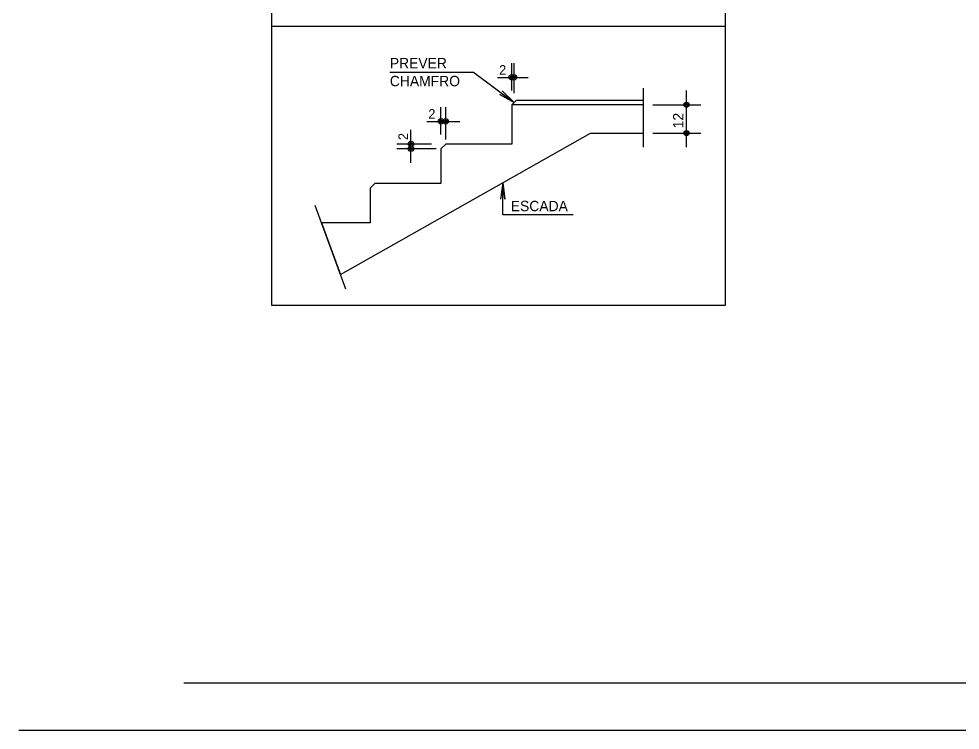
# Model space of a CAD drawing. Header units: metres. Extents: x 0 to 7795, y 0 to 4205.
# Drawn here: x 0 to 998, y 0 to 754 of the extents above; entities that cross this region are included whole.
import ezdxf

# ---------------------------------------------------------------- set-up
doc = ezdxf.new("R2010")
doc.units = ezdxf.units.M
for name, color, linetype in [('MTH-179', 1, 'Continuous'), ('MTH-18', 1, 'Continuous'), ('MTH-COTAS7', 31, 'Continuous'), ('MTH-EIXO-215', 1, 'Continuous'), ('MTH-EIXO-217', 8, 'Continuous'), ('MTH-LINHA-CORTE', 5, 'Continuous'), ('MTH-MARGEM', 5, 'Continuous'), ('MTH-SIMB_COTA', 3, 'Continuous'), ('MTH-TXT-NOTAS', 3, 'Continuous'), ('MTH-TXT2', 5, 'Continuous')]:
    doc.layers.add(name, color=color, linetype=linetype)

msp = doc.modelspace()

# ---------------------------------------------------------------- linework, layer by layer
at = {"layer": 'MTH-179', "linetype": 'Continuous'}
msp.add_line((0.004008, -0.002219), (7795.004008, -0.002219), dxfattribs=at)
at = {"layer": 'MTH-18', "linetype": 'Continuous'}
msp.add_line((268.133583, 746.054595), (748.636746, 746.054595), dxfattribs=at)
at = {"layer": 'MTH-COTAS7', "linetype": 'Continuous'}
for p, q in [((522.497767, 677.812094), (522.497767, 706.861813)), ((524.997767, 675.312094), (524.997767, 706.861813)), ((507.497767, 691.861813), (539.997767, 691.861813)), ((707.800776, 617.812094), (707.800776, 677.812094)), ((447.497767, 631.162094), (447.497767, 660.211813)), ((452.497767, 626.162094), (452.497767, 660.211813)), ((672.218499, 662.812094), (722.800776, 662.812094)), ((432.497767, 645.211813), (467.497767, 645.211813)), ((415.697387, 601.162094), (415.697387, 636.162094)), ((672.218499, 632.812094), (722.800776, 632.812094)), ((437.497767, 621.162094), (400.697387, 621.162094)), ((442.497767, 616.162094), (400.697387, 616.162094))]:
    msp.add_line(p, q, dxfattribs=at)
for points in [[(393.296683, 697.46502), (481.905725, 697.46502), (524.997767, 665.312094), (509.725847, 673.85718), (524.997767, 665.312094), (512.457856, 677.518676)], [(587.500462, 546.02463), (513.007866, 546.02463), (513.007866, 580.270765), (515.292075, 562.92048), (513.007866, 580.270765), (510.723658, 562.92048)]]:
    msp.add_lwpolyline(points, dxfattribs=at)
for centre, radius in [((707.800776, 662.812094), 2.8), ((707.800776, 662.812094), 1.4), ((707.800776, 632.812094), 2.8), ((707.800776, 632.812094), 1.4)]:
    msp.add_circle(centre, radius, dxfattribs=at)
at = {"layer": 'MTH-EIXO-215', "linetype": 'Continuous'}
for p, q in [((522.497767, 662.812094), (527.497767, 667.812094)), ((527.497767, 667.812094), (662.218499, 667.812094))]:
    msp.add_line(p, q, dxfattribs=at)
at = {"layer": 'MTH-EIXO-217'}
for p, q in [((662.218499, 617.852174), (662.218499, 680.353378)), ((313.941729, 556.360202), (346.442757, 467.739386))]:
    msp.add_line(p, q, dxfattribs=at)
at = {"layer": 'MTH-LINHA-CORTE', "linetype": 'Continuous'}
msp.add_lwpolyline([(340.872567, 482.927668), (605.916418, 632.812094), (662.218499, 632.812094), (662.218499, 662.812094), (522.497767, 662.812094), (522.497767, 621.162094), (452.497767, 621.162094), (447.497767, 616.162094), (447.497767, 579.512094), (377.497767, 579.512094), (372.497767, 574.512094), (372.497767, 537.862094), (320.725773, 537.862094), (340.872567, 482.927668)], dxfattribs=at)
at = {"layer": 'MTH-MARGEM', "linetype": 'Continuous'}
msp.add_line((175.004008, 49.997781), (7745.004008, 49.997781), dxfattribs=at)
at = {"layer": 'MTH-SIMB_COTA', "linetype": 'Continuous'}
for centre, radius in [((522.497767, 691.861813), 2.8), ((522.497767, 691.861813), 1.4), ((524.997767, 691.861813), 2.8), ((524.997767, 691.861813), 1.4), ((447.497767, 645.211813), 2.8), ((447.497767, 645.211813), 1.4), ((452.497767, 645.211813), 2.8), ((452.497767, 645.211813), 1.4), ((415.697387, 621.162094), 2.8), ((415.697387, 616.162094), 2.8), ((415.697387, 621.162094), 1.4), ((415.697387, 616.162094), 1.4)]:
    msp.add_circle(centre, radius, dxfattribs=at)
at = {"layer": 'MTH-TXT2', "linetype": 'Continuous'}
msp.add_lwpolyline([(268.133583, 1211.208578), (748.636746, 1211.208578), (748.636746, 450.266734), (268.133583, 450.266734), (268.133583, 1211.208578)], dxfattribs=at)

# ---------------------------------------------------------------- texts
at = {"layer": 'MTH-COTAS7', "linetype": 'Continuous'}
for p in [(509.164437, 694.861813), (434.164437, 648.211813)]:
    msp.add_text('2', height=10, dxfattribs=at).set_placement(p)
for s, height, p in [('12', 11, (704.500776, 637.912094)), ('2', 10, (412.4181, 625.451028))]:
    msp.add_text(s, height=height, rotation=90, dxfattribs=at).set_placement(p)
at = {"layer": 'MTH-TXT-NOTAS', "linetype": 'Continuous'}
for s, p in [('PREVER', (393.283171, 701.46502)), ('CHAMFRO', (393.283171, 682.46502)), ('ESCADA', (521.500462, 550.02463))]:
    msp.add_text(s, height=11, dxfattribs=at).set_placement(p)

doc.saveas('drawing.dxf')
